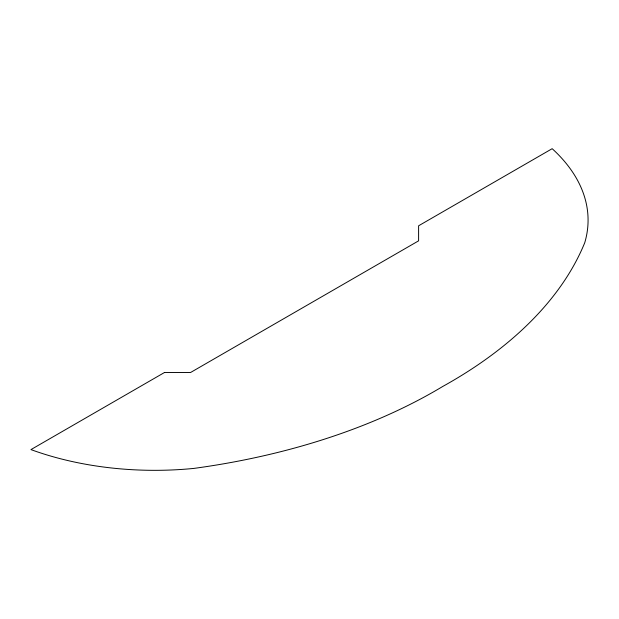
<?xml version="1.0" encoding="UTF-8"?>
<svg xmlns="http://www.w3.org/2000/svg" width="619" height="619" viewBox="0 0 619 619"><rect width="100%" height="100%" fill="white"/><g stroke="black" fill="none" stroke-linecap="round" stroke-linejoin="round"><path stroke-width="0.93" d="M164.507 372.491L30.95 449.603A231.359 133.572 0 0 0 193.832 468.413A505.754 291.998 0 0 0 442.771 386.442A505.754 291.998 0 0 0 584.746 242.718A231.359 133.572 0 0 0 552.171 148.684L418.606 225.788L418.606 240.837L190.575 372.491L164.507 372.491"/></g></svg>
